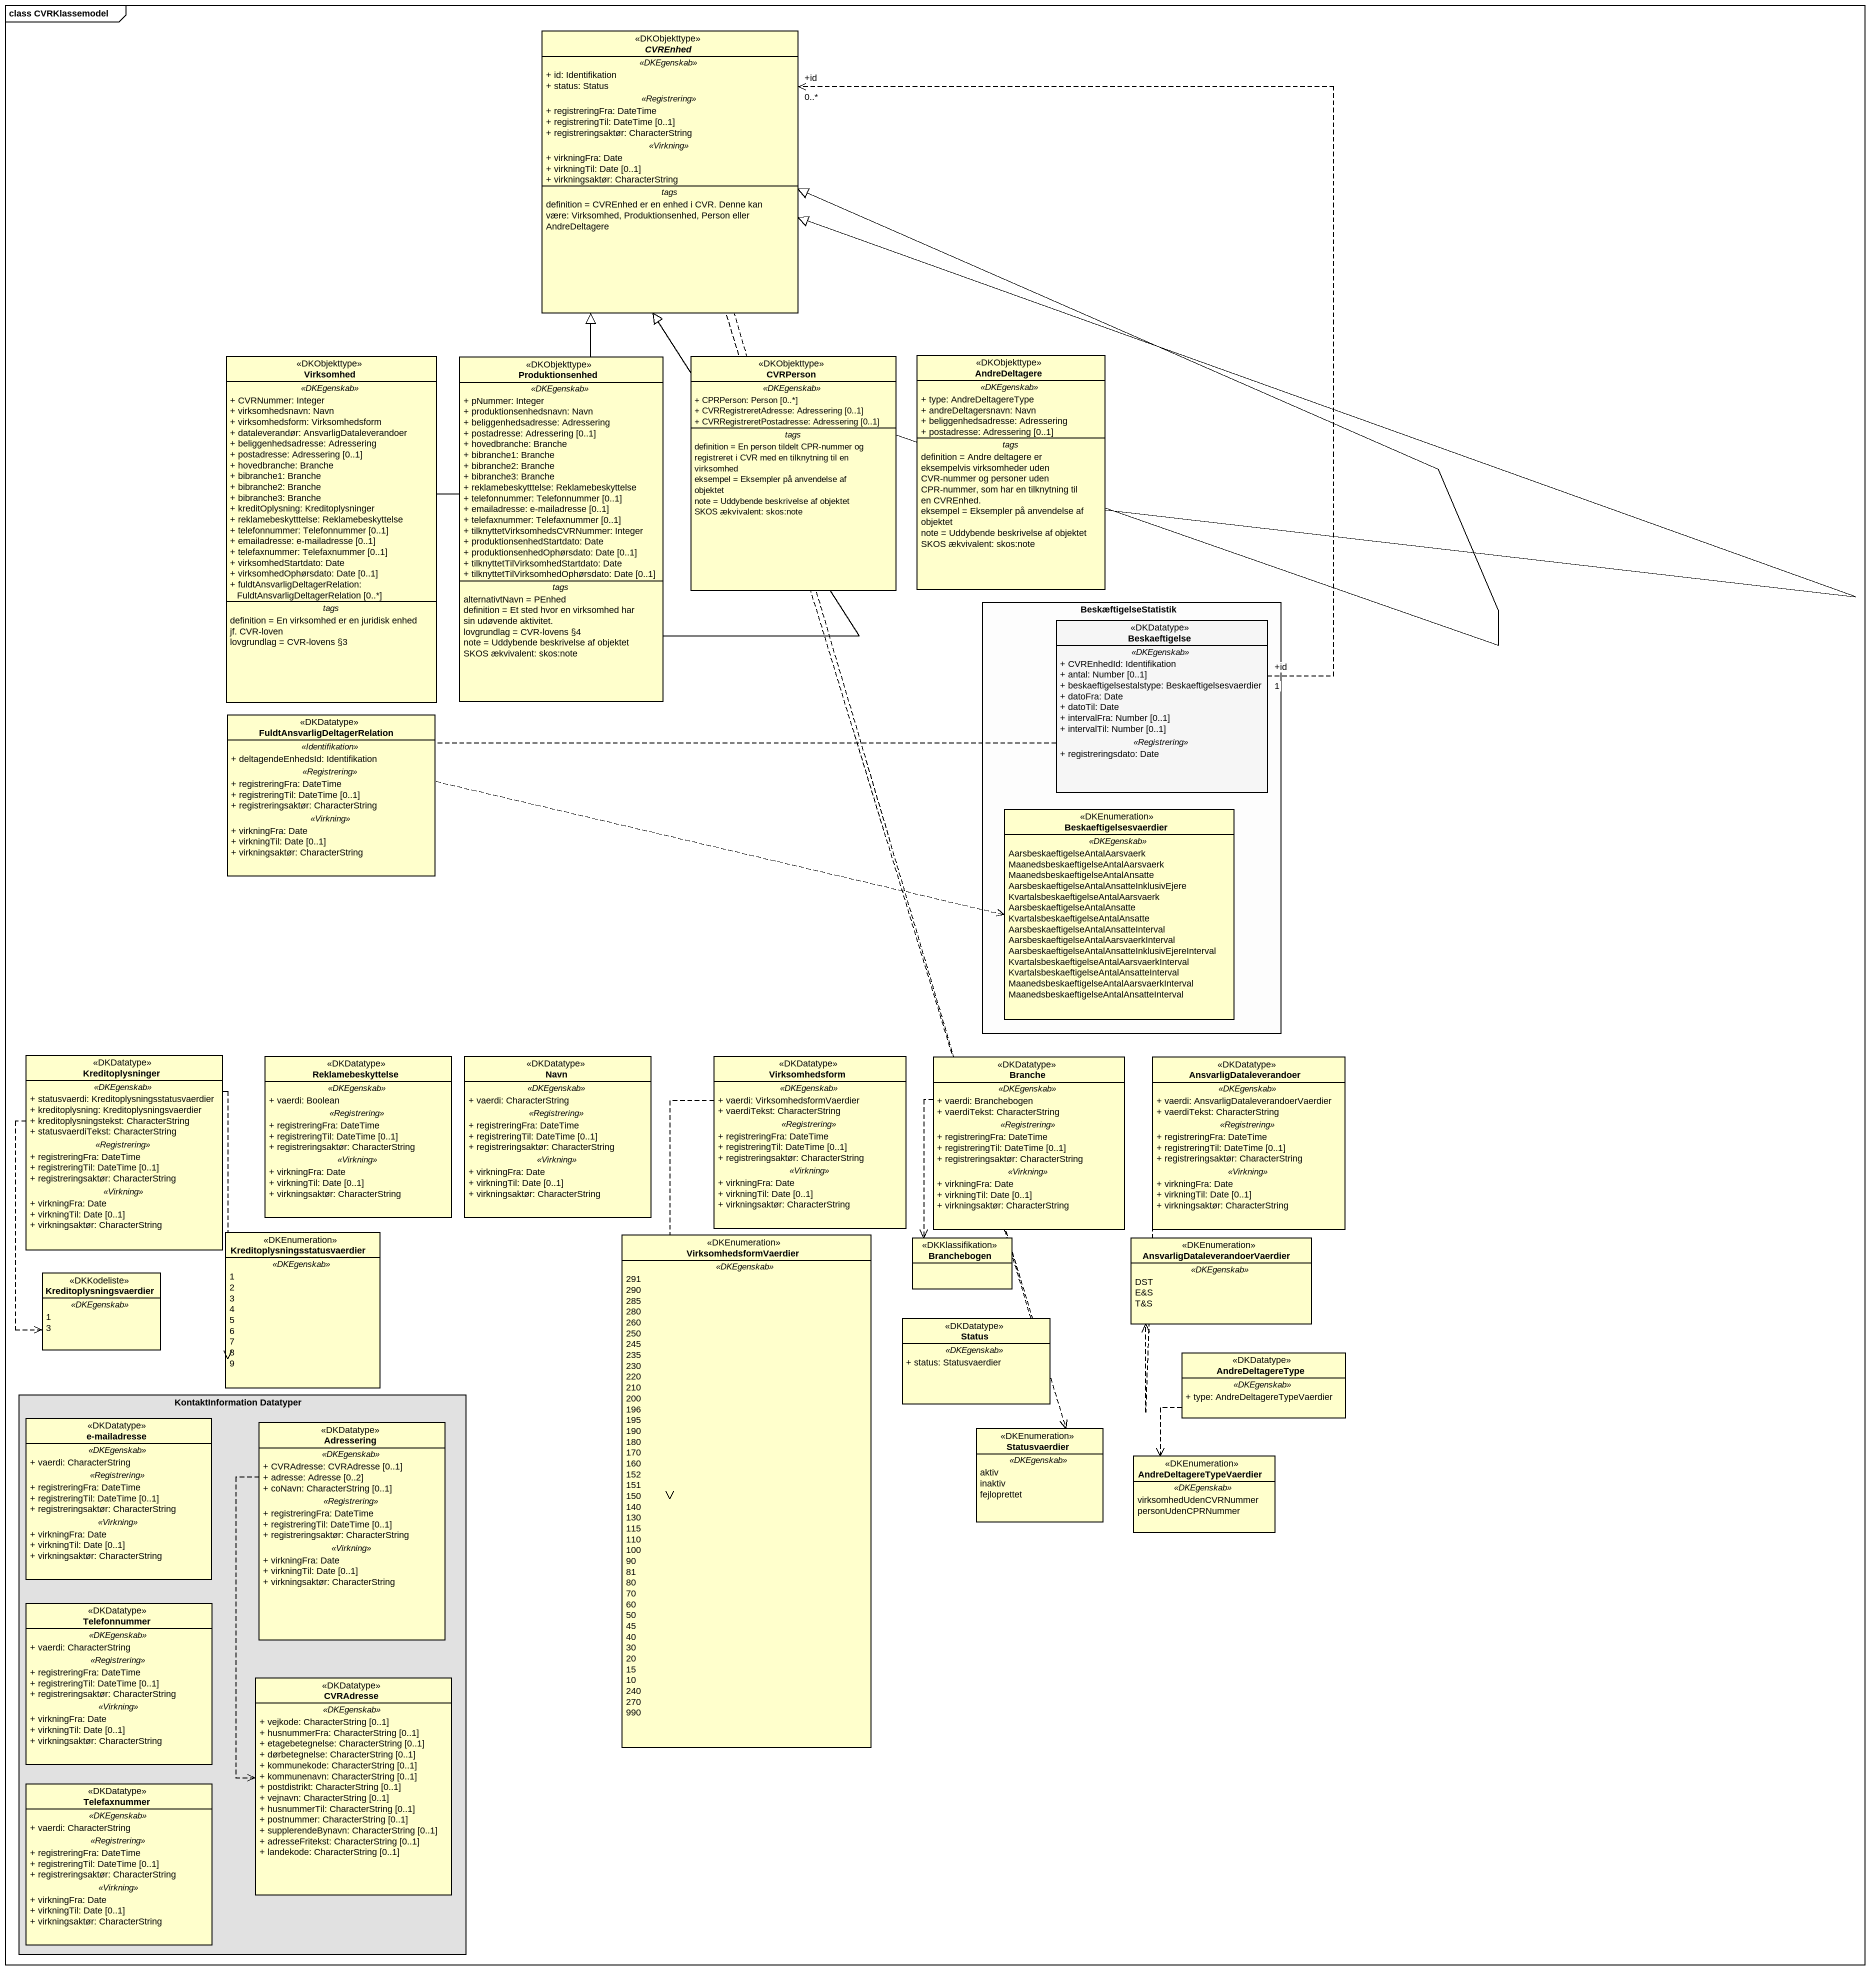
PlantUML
@startuml
mainframe class CVRKlassemodel
hide circle
hide empty members
skinparam classAttributeIconSize 0
abstract class CVREnhed <<DKObjekttype>> {
  .. <<DKEgenskab>> ..
  + id: Identifikation
  + status: Status
  .. <<Registrering>> ..
  + registreringFra: DateTime
  + registreringTil: DateTime [0..1]
  + registreringsaktør: CharacterString
  .. <<Virkning>> ..
  + virkningFra: Date
  + virkningTil: Date [0..1]
  + virkningsaktør: CharacterString
  -- tags --
  definition = CVREnhed er en enhed i CVR. Denne kan være: Virksomhed, Produktionsenhed, Person eller AndreDeltagere
}
class Virksomhed <<DKObjekttype>> {
  .. <<DKEgenskab>> ..
  + CVRNummer: Integer
  + virksomhedsnavn: Navn
  + virksomhedsform: Virksomhedsform
  + dataleverandør: AnsvarligDataleverandoer
  + beliggenhedsadresse: Adressering
  + postadresse: Adressering [0..1]
  + hovedbranche: Branche
  + bibranche1: Branche
  + bibranche2: Branche
  + bibranche3: Branche
  + kreditOplysning: Kreditoplysninger
  + reklamebeskytttelse: Reklamebeskyttelse
  + telefonnummer: Telefonnummer [0..1]
  + emailadresse: e-mailadresse [0..1]
  + telefaxnummer: Telefaxnummer [0..1]
  + virksomhedStartdato: Date
  + virksomhedOphørsdato: Date [0..1]
  + fuldtAnsvarligDeltagerRelation: FuldtAnsvarligDeltagerRelation [0..*]
  -- tags --
  definition = En virksomhed er en juridisk enhed jf. CVR-loven
  lovgrundlag = CVR-lovens §3
}
class Produktionsenhed <<DKObjekttype>> {
  .. <<DKEgenskab>> ..
  + pNummer: Integer
  + produktionsenhedsnavn: Navn
  + beliggenhedsadresse: Adressering
  + postadresse: Adressering [0..1]
  + hovedbranche: Branche
  + bibranche1: Branche
  + bibranche2: Branche
  + bibranche3: Branche
  + reklamebeskytttelse: Reklamebeskyttelse
  + telefonnummer: Telefonnummer [0..1]
  + emailadresse: e-mailadresse [0..1]
  + telefaxnummer: Telefaxnummer [0..1]
  + tilknyttetVirksomhedsCVRNummer: Integer
  + produktionsenhedStartdato: Date
  + produktionsenhedOphørsdato: Date [0..1]
  + tilknyttetTilVirksomhedStartdato: Date
  + tilknyttetTilVirksomhedOphørsdato: Date [0..1]
  -- tags --
  alternativtNavn = PEnhed
  definition = Et sted hvor en virksomhed har sin udøvende aktivitet.
  lovgrundlag = CVR-lovens §4
  note = Uddybende beskrivelse af objektet SKOS ækvivalent: skos:note
}
class CVRPerson <<DKObjekttype>> {
  .. <<DKEgenskab>> ..
  + CPRPerson: Person [0..*]
  + CVRRegistreretAdresse: Adressering [0..1]
  + CVRRegistreretPostadresse: Adressering [0..1]
  -- tags --
  definition = En person tildelt CPR-nummer og registreret i CVR med en tilknytning til en virksomhed
  eksempel = Eksempler på anvendelse af objektet
  note = Uddybende beskrivelse af objektet SKOS ækvivalent: skos:note
}
class AndreDeltagere <<DKObjekttype>> {
  .. <<DKEgenskab>> ..
  + type: AndreDeltagereType
  + andreDeltagersnavn: Navn
  + beliggenhedsadresse: Adressering
  + postadresse: Adressering [0..1]
  -- tags --
  definition = Andre deltagere er eksempelvis virksomheder uden CVR-nummer og personer uden CPR-nummer, som har en tilknytning til en CVREnhed.
  eksempel = Eksempler på anvendelse af objektet
  note = Uddybende beskrivelse af objektet SKOS ækvivalent: skos:note
}
rectangle BeskæftigelseStatistik #FDFDFD {
  class Beskaeftigelse <<DKDatatype>> #F6F6F6 {
    .. <<DKEgenskab>> ..
    + CVREnhedId: Identifikation
    + antal: Number [0..1]
    + beskaeftigelsestalstype: Beskaeftigelsesvaerdier
    + datoFra: Date
    + datoTil: Date
    + intervalFra: Number [0..1]
    + intervalTil: Number [0..1]
    .. <<Registrering>> ..
    + registreringsdato: Date
  }
  enum Beskaeftigelsesvaerdier <<DKEnumeration>> {
    .. <<DKEgenskab>> ..
    AarsbeskaeftigelseAntalAarsvaerk
    MaanedsbeskaeftigelseAntalAarsvaerk
    MaanedsbeskaeftigelseAntalAnsatte
    AarsbeskaeftigelseAntalAnsatteInklusivEjere
    KvartalsbeskaeftigelseAntalAarsvaerk
    AarsbeskaeftigelseAntalAnsatte
    KvartalsbeskaeftigelseAntalAnsatte
    AarsbeskaeftigelseAntalAnsatteInterval
    AarsbeskaeftigelseAntalAarsvaerkInterval
    AarsbeskaeftigelseAntalAnsatteInklusivEjereInterval
    KvartalsbeskaeftigelseAntalAarsvaerkInterval
    KvartalsbeskaeftigelseAntalAnsatteInterval
    MaanedsbeskaeftigelseAntalAarsvaerkInterval
    MaanedsbeskaeftigelseAntalAnsatteInterval
  }
}
class "FuldtAnsvarligDeltagerRelation" as FuldtAnsvarligDeltagerRelati <<DKDatatype>> {
  .. <<Identifikation>> ..
  + deltagendeEnhedsId: Identifikation
  .. <<Registrering>> ..
  + registreringFra: DateTime
  + registreringTil: DateTime [0..1]
  + registreringsaktør: CharacterString
  .. <<Virkning>> ..
  + virkningFra: Date
  + virkningTil: Date [0..1]
  + virkningsaktør: CharacterString
}
class Kreditoplysninger <<DKDatatype>> {
  .. <<DKEgenskab>> ..
  + statusvaerdi: Kreditoplysningsstatusvaerdier
  + kreditoplysning: Kreditoplysningsvaerdier
  + kreditoplysningstekst: CharacterString
  + statusvaerdiTekst: CharacterString
  .. <<Registrering>> ..
  + registreringFra: DateTime
  + registreringTil: DateTime [0..1]
  + registreringsaktør: CharacterString
  .. <<Virkning>> ..
  + virkningFra: Date
  + virkningTil: Date [0..1]
  + virkningsaktør: CharacterString
}
class Reklamebeskyttelse <<DKDatatype>> {
  .. <<DKEgenskab>> ..
  + vaerdi: Boolean
  .. <<Registrering>> ..
  + registreringFra: DateTime
  + registreringTil: DateTime [0..1]
  + registreringsaktør: CharacterString
  .. <<Virkning>> ..
  + virkningFra: Date
  + virkningTil: Date [0..1]
  + virkningsaktør: CharacterString
}
class Navn <<DKDatatype>> {
  .. <<DKEgenskab>> ..
  + vaerdi: CharacterString
  .. <<Registrering>> ..
  + registreringFra: DateTime
  + registreringTil: DateTime [0..1]
  + registreringsaktør: CharacterString
  .. <<Virkning>> ..
  + virkningFra: Date
  + virkningTil: Date [0..1]
  + virkningsaktør: CharacterString
}
class Virksomhedsform <<DKDatatype>> {
  .. <<DKEgenskab>> ..
  + vaerdi: VirksomhedsformVaerdier
  + vaerdiTekst: CharacterString
  .. <<Registrering>> ..
  + registreringFra: DateTime
  + registreringTil: DateTime [0..1]
  + registreringsaktør: CharacterString
  .. <<Virkning>> ..
  + virkningFra: Date
  + virkningTil: Date [0..1]
  + virkningsaktør: CharacterString
}
class Branche <<DKDatatype>> {
  .. <<DKEgenskab>> ..
  + vaerdi: Branchebogen
  + vaerdiTekst: CharacterString
  .. <<Registrering>> ..
  + registreringFra: DateTime
  + registreringTil: DateTime [0..1]
  + registreringsaktør: CharacterString
  .. <<Virkning>> ..
  + virkningFra: Date
  + virkningTil: Date [0..1]
  + virkningsaktør: CharacterString
}
class AnsvarligDataleverandoer <<DKDatatype>> {
  .. <<DKEgenskab>> ..
  + vaerdi: AnsvarligDataleverandoerVaerdier
  + vaerdiTekst: CharacterString
  .. <<Registrering>> ..
  + registreringFra: DateTime
  + registreringTil: DateTime [0..1]
  + registreringsaktør: CharacterString
  .. <<Virkning>> ..
  + virkningFra: Date
  + virkningTil: Date [0..1]
  + virkningsaktør: CharacterString
}
enum "Kreditoplysningsstatusvaerdier" as Kreditoplysningsstatusvaerdi <<DKEnumeration>> {
  .. <<DKEgenskab>> ..
  1
  2
  3
  4
  5
  6
  7
  8
  9
}
enum VirksomhedsformVaerdier <<DKEnumeration>> {
  .. <<DKEgenskab>> ..
  291
  290
  285
  280
  260
  250
  245
  235
  230
  220
  210
  200
  196
  195
  190
  180
  170
  160
  152
  151
  150
  140
  130
  115
  110
  100
  90
  81
  80
  70
  60
  50
  45
  40
  30
  20
  15
  10
  240
  270
  990
}
enum Branchebogen <<DKKlassifikation>>
enum "AnsvarligDataleverandoerVaerdier" as AnsvarligDataleverandoerVaer <<DKEnumeration>> {
  .. <<DKEgenskab>> ..
  DST
  E&S
  T&S
}
enum Kreditoplysningsvaerdier <<DKKodeliste>> {
  .. <<DKEgenskab>> ..
  1
  3
}
class Status <<DKDatatype>> {
  .. <<DKEgenskab>> ..
  + status: Statusvaerdier
}
class AndreDeltagereType <<DKDatatype>> {
  .. <<DKEgenskab>> ..
  + type: AndreDeltagereTypeVaerdier
}
rectangle "KontaktInformation Datatyper" as KontaktInformation_Datatyper #E1E1E1 {
  class "e-mailadresse" as e_mailadresse <<DKDatatype>> {
    .. <<DKEgenskab>> ..
    + vaerdi: CharacterString
    .. <<Registrering>> ..
    + registreringFra: DateTime
    + registreringTil: DateTime [0..1]
    + registreringsaktør: CharacterString
    .. <<Virkning>> ..
    + virkningFra: Date
    + virkningTil: Date [0..1]
    + virkningsaktør: CharacterString
  }
  class Adressering <<DKDatatype>> {
    .. <<DKEgenskab>> ..
    + CVRAdresse: CVRAdresse [0..1]
    + adresse: Adresse [0..2]
    + coNavn: CharacterString [0..1]
    .. <<Registrering>> ..
    + registreringFra: DateTime
    + registreringTil: DateTime [0..1]
    + registreringsaktør: CharacterString
    .. <<Virkning>> ..
    + virkningFra: Date
    + virkningTil: Date [0..1]
    + virkningsaktør: CharacterString
  }
  class Telefonnummer <<DKDatatype>> {
    .. <<DKEgenskab>> ..
    + vaerdi: CharacterString
    .. <<Registrering>> ..
    + registreringFra: DateTime
    + registreringTil: DateTime [0..1]
    + registreringsaktør: CharacterString
    .. <<Virkning>> ..
    + virkningFra: Date
    + virkningTil: Date [0..1]
    + virkningsaktør: CharacterString
  }
  class CVRAdresse <<DKDatatype>> {
    .. <<DKEgenskab>> ..
    + vejkode: CharacterString [0..1]
    + husnummerFra: CharacterString [0..1]
    + etagebetegnelse: CharacterString [0..1]
    + dørbetegnelse: CharacterString [0..1]
    + kommunekode: CharacterString [0..1]
    + kommunenavn: CharacterString [0..1]
    + postdistrikt: CharacterString [0..1]
    + vejnavn: CharacterString [0..1]
    + husnummerTil: CharacterString [0..1]
    + postnummer: CharacterString [0..1]
    + supplerendeBynavn: CharacterString [0..1]
    + adresseFritekst: CharacterString [0..1]
    + landekode: CharacterString [0..1]
  }
  class Telefaxnummer <<DKDatatype>> {
    .. <<DKEgenskab>> ..
    + vaerdi: CharacterString
    .. <<Registrering>> ..
    + registreringFra: DateTime
    + registreringTil: DateTime [0..1]
    + registreringsaktør: CharacterString
    .. <<Virkning>> ..
    + virkningFra: Date
    + virkningTil: Date [0..1]
    + virkningsaktør: CharacterString
  }
}
enum Statusvaerdier <<DKEnumeration>> {
  .. <<DKEgenskab>> ..
  aktiv
  inaktiv
  fejloprettet
}
enum AndreDeltagereTypeVaerdier <<DKEnumeration>> {
  .. <<DKEgenskab>> ..
  virksomhedUdenCVRNummer
  personUdenCPRNummer
}
Virksomhed -up-|> CVREnhed
Produktionsenhed -up-|> CVREnhed
CVRPerson -up-|> CVREnhed
AndreDeltagere -up-|> CVREnhed
Beskaeftigelse "+id\n1" .up.> "+id\n0..*" CVREnhed
Beskaeftigelse ..> Beskaeftigelsesvaerdier
Kreditoplysninger ..> Kreditoplysningsstatusvaerdi
Kreditoplysninger ..> Kreditoplysningsvaerdier
Virksomhedsform ..> VirksomhedsformVaerdier
Branche ..> Branchebogen
AnsvarligDataleverandoer ..> AnsvarligDataleverandoerVaer
Status ..> Statusvaerdier
AndreDeltagereType ..> AndreDeltagereTypeVaerdier
Adressering ..> CVRAdresse
@enduml
